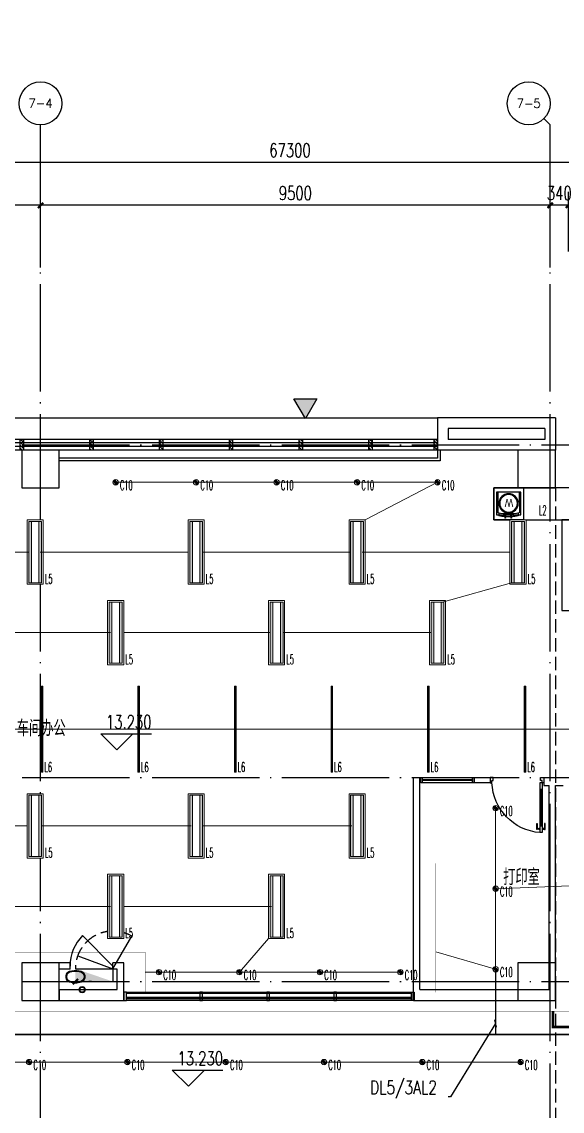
# Model space of a CAD drawing. Extents: x -621157 to 1764546, y -106808 to 741893.
# Drawn here: x 569219 to 579293, y 90920 to 111214 of the extents above; entities that cross this region are included whole.
import ezdxf
from ezdxf import colors
from ezdxf.entities.mleader import LeaderData, LeaderLine
from ezdxf.enums import TextEntityAlignment as Align
from ezdxf.math import Vec2, Vec3
from ezdxf.xclip import XClip

# ---------------------------------------------------------------- set-up
doc = ezdxf.new("R2010")
doc.units = 0
doc.header["$LTSCALE"] = 1000
doc.header["$MEASUREMENT"] = 0
doc.header["$XCLIPFRAME"] = 0
for name, pattern in [('DOT', [6.35, 0, -6.35]), ('XREF-A-101-平面图_t3$0$__DASH', [0.35, 0.25, -0.1]), ('XREF-A-101-平面图_t3$0$DASH', [0.35, 0.25, -0.1]), ('XREF-A-101-平面图_t3$0$DOTE', [2.42, 2, -0.2, 0.02, -0.2])]:
    doc.linetypes.add(name, pattern=pattern)
for name, color, linetype in [('0-底图', 7, 'Continuous'), ('AXIS_TEXT', 7, 'Continuous'), ('WIRE-照明', 4, 'Continuous'), ('XREF-A-101-平面图_t3$0$A-COLUMN', 8, 'Continuous'), ('XREF-A-101-平面图_t3$0$A-CURTWALL', 8, 'Continuous'), ('XREF-A-101-平面图_t3$0$A-DIM_ELEV', 8, 'Continuous'), ('XREF-A-101-平面图_t3$0$A-DOTE', 8, 'Continuous'), ('XREF-A-101-平面图_t3$0$A-GROUND', 8, 'Continuous'), ('XREF-A-101-平面图_t3$0$A-RAIL', 8, 'Continuous'), ('XREF-A-101-平面图_t3$0$A-ROOM-CH', 8, 'Continuous'), ('XREF-A-101-平面图_t3$0$A-SEE', 8, 'Continuous'), ('XREF-A-101-平面图_t3$0$A-WALL-FILL', 8, 'Continuous'), ('XREF-A-101-平面图_t3$0$A-WINDOW', 8, 'Continuous'), ('XREF-A-101-平面图_t3$0$AXIS', 8, 'Continuous'), ('XREF-A-101-平面图_t3$0$DOOR-INF', 8, 'Continuous'), ('XREF-A-101-平面图_t3$0$F-B-INF', 8, 'Continuous'), ('XREF-A-101-平面图_t3$0$F-L-INF', 8, 'Continuous'), ('XREF-A-101-平面图_t3$0$GLASS WALL-INF', 8, 'Continuous'), ('XREF-A-101-平面图_t3$0$I-WALL-GYPSUM', 8, 'Continuous'), ('XREF-A-101-平面图_t3$0$I-玻璃隔断', 8, 'Continuous'), ('XREF-A-101-平面图_t3$0$P-EQUIPMENT', 8, 'Continuous'), ('XREF-A-101-平面图_t3$0$PARTITION-INF', 8, 'Continuous'), ('XREF-A-101-平面图_t3$0$PUB_HATCH', 8, 'Continuous'), ('XREF-A-101-平面图_t3$0$PUB_TEXT', 8, 'Continuous'), ('XREF-A-101-平面图_t3$0$水-尺寸', 8, 'Continuous')]:
    doc.layers.add(name, color=color, linetype=linetype)
doc.layers.add('00-dali线', color=3, linetype='Continuous', true_color=0x00ff00)
for name, color, linetype, lineweight in [('00-照明回路线', 6, 'Continuous', 0), ('CEILING-INF', 4, 'Continuous', 0), ('LIGHT-INF', 6, 'Continuous', 0)]:
    doc.layers.add(name, color=color, linetype=linetype, lineweight=lineweight)
doc.styles.add('COMPLEX', font='COMPLEX')
doc.styles.add('E-FST', font='txt.shx', dxfattribs={"width": 0.75, "height": 250, "bigfont": '@@gbcbig.shx'})
doc.styles.add('INF DIM', font='SIMPLEX.SHX', dxfattribs={"width": 0.7, "bigfont": 'hztxt.shx'})
doc.styles.get("Standard").update_dxf_attribs({"font": 'romans.shx', "bigfont": 'HZDXC.SHX'})
doc.styles.add('XREF-A-101-平面图_t3$0$-HZDXCROMANS', font='ROMANS.shx', dxfattribs={"bigfont": 'HZDXC.shx'})
doc.styles.add('XREF-A-101-平面图_t3$0$69F Layout plan$0$Standard', font='arial.ttf', dxfattribs={"width": 0.8})
doc.styles.add('XREF-A-101-平面图_t3$0$A-AXIS-LABEL', font='COMPLEX', dxfattribs={"bigfont": 'GBCBIG'})
doc.styles.add('XREF-A-101-平面图_t3$0$A-DIM_T3', font='SIMPLEX', dxfattribs={"width": 0.705882, "bigfont": 'GBCBIG'})
doc.styles.add('XREF-A-101-平面图_t3$0$A-STANDARD', font='SIMPLEX', dxfattribs={"bigfont": 'GBCBIG'})
doc.linetypes.add('LED', pattern='A,6,-3.5,["LED",Standard,S=2.54,R=0,X=-2.54,Y=-1.27],-4.8', length=14.3)
doc.dimstyles.get("Standard").update_dxf_attribs({"dimscale": 100, "dimtxt": 3.5, "dimasz": 1, "dimexe": 2.5, "dimexo": 3, "dimgap": 1.5, "dimtad": 1, "dimdec": 0, "dimzin": 0, "dimdsep": 46, "dimtxsty": 'Standard', "dimblk": 'ARCHTICK', "dimcen": 0.09, "dimadec": 0, "dimazin": 0, "dimtfac": 1, "dimtdec": 0, "dimtix": 1, "dimtmove": 2, "dimatfit": 3, "dimfxl": 0, "dimtolj": 1, "dimtzin": 0, "dimarcsym": 0})
doc.dimstyles.new('XREF-A-101-平面图_t3$0$A-DIM-100', dxfattribs={"dimscale": 100, "dimtxt": 2.55, "dimasz": 1, "dimexe": 2.5, "dimexo": 3, "dimgap": 1, "dimtad": 1, "dimdec": 0, "dimzin": 0, "dimdsep": 46, "dimtxsty": 'XREF-A-101-平面图_t3$0$A-DIM_T3', "dimblk": 'XREF-A-101-平面图_t3$0$_ArchTick', "dimcen": 0.09, "dimclrt": 7, "dimazin": 2, "dimtfac": 1, "dimtdec": 0, "dimtix": 1, "dimtmove": 2, "dimatfit": 3, "dimfxl": 0, "dimtolj": 1, "dimtzin": 0, "dimarcsym": 0})

# ---------------------------------------------------------------- blocks, each defined once
blk = doc.blocks.new('XREF-A-101-平面图_t3$0$柱网3F')
at = {"layer": 'XREF-A-101-平面图_t3$0$A-COLUMN'}
for points in [[(28150, -800), (28850, -800), (28850, -100), (28150, -100)], [(37400, -800), (38100, -800), (38100, -100), (37400, -100)], [(28150, -10350), (28850, -10350), (28850, -9650), (28150, -9650)], [(37400, -10350), (38100, -10350), (38100, -9650), (37400, -9650)]]:
    blk.add_lwpolyline(points, close=True, dxfattribs=at)
blk = doc.blocks.new('XREF-A-101-平面图_t3$0$G$C869EB286')
at = {"layer": 'XREF-A-101-平面图_t3$0$A-WINDOW'}
h = blk.add_hatch(dxfattribs=at)
h.set_pattern_fill('ANSI31', color=256, scale=25)
h.set_pattern_definition([(45, (-143.957, -89940), (-28.0633, 28.0633), [])])
h.paths.add_polyline_path([(0, 60), (200, 60), (200, 0), (0, 0)])
blk.add_lwpolyline([(0, 60), (200, 60), (200, 0), (0, 0)], close=True, dxfattribs=at)
blk = doc.blocks.new('XREF-A-101-平面图_t3$0$ROOM')
at = {"layer": 'XREF-A-101-平面图_t3$0$A-ROOM-CH', "style": 'XREF-A-101-平面图_t3$0$-HZDXCROMANS', "width": 0.6}
for tag, p in [('中文房间名称', (0, -1000)), ('英文房间名称', (0, -1500))]:
    blk.add_attdef(tag, text='', height=300, dxfattribs=at).set_placement(p, align=Align.CENTER)
blk = doc.blocks.new('_ArchTick')
at = {"color": 0, "linetype": 'ByBlock', "const_width": 0.4}
blk.add_lwpolyline([(-0.5, -0.5), (0.5, 0.5)], dxfattribs=at)
blk = doc.blocks.new('*D25423')
at = {"layer": 'Defpoints', "color": 0}
blk.add_point((0, 0), dxfattribs=at)
blk.add_point((0, 0), dxfattribs=at)
blk.add_point((0, 0), dxfattribs=at)
blk.add_point((0, 0), dxfattribs=at)
at = {"layer": 'XREF-A-101-平面图_t3$0$水-尺寸', "color": 0, "linetype": 'ByBlock', "lineweight": -2}
blk.add_line((0, 300), (0, 250), dxfattribs=at)
blk.add_line((0, 300), (0, 250), dxfattribs=at)
blk.add_arc((0, 0), 0, 180, 180, dxfattribs=at)
at = {"layer": 'XREF-A-101-平面图_t3$0$水-尺寸', "color": 0, "linetype": 'ByBlock', "lineweight": -2, "xscale": 100, "yscale": 100, "zscale": 100}
for rotation in [90, 90.00000000000001]:
    blk.add_blockref('_ArchTick', (0, 0), dxfattribs=dict(at, rotation=rotation))
at = {"layer": 'XREF-A-101-平面图_t3$0$水-尺寸', "color": 0, "insert": (0, 0), "char_height": 350, "attachment_point": 5}
blk.add_mtext('\\A1;0%%d', dxfattribs=at)
blk = doc.blocks.new('XREF-A-101-平面图_t3$0$_ArchTick')
at = {"color": 0, "linetype": 'ByBlock', "const_width": 0.4}
blk.add_lwpolyline([(-0.5, -0.5), (0.5, 0.5)], dxfattribs=at)
blk = doc.blocks.new('*D25498')
at = {"layer": 'Defpoints', "color": 0}
for p in [(38000, 44460), (38000, 43300), (38340, 43300)]:
    blk.add_point(p, dxfattribs=at)
at = {"layer": 'XREF-A-101-平面图_t3$0$AXIS', "color": 0, "lineweight": -2}
for p, q in [((38000, 43600), (38000, 44710)), ((38340, 43600), (38340, 44710)), ((38000, 44460), (37900, 44460)), ((38340, 44460), (38000, 44460)), ((38340, 44460), (38440, 44460))]:
    blk.add_line(p, q, dxfattribs=at)
at = {"layer": 'XREF-A-101-平面图_t3$0$AXIS', "color": 0, "linetype": 'ByBlock', "lineweight": -2, "xscale": 100, "yscale": 100, "zscale": 100}
blk.add_blockref('XREF-A-101-平面图_t3$0$_ArchTick', (38000, 44460), dxfattribs=at)
at = {"layer": 'XREF-A-101-平面图_t3$0$AXIS', "color": 0, "linetype": 'ByBlock', "lineweight": -2, "xscale": 100, "yscale": 100, "zscale": 100, "rotation": 180}
blk.add_blockref('XREF-A-101-平面图_t3$0$_ArchTick', (38340, 44460), dxfattribs=at)
at = {"layer": 'XREF-A-101-平面图_t3$0$AXIS', "color": 7, "insert": (38170, 44687), "char_height": 255, "attachment_point": 5, "style": 'XREF-A-101-平面图_t3$0$A-DIM_T3'}
blk.add_mtext('\\A1;340', dxfattribs=at)
blk = doc.blocks.new('*D25499')
at = {"layer": 'Defpoints', "color": 0}
for p in [(28500, 44460), (28500, 43300), (38000, 43300)]:
    blk.add_point(p, dxfattribs=at)
at = {"layer": 'XREF-A-101-平面图_t3$0$AXIS', "color": 0, "lineweight": -2}
for p, q in [((28500, 43600), (28500, 44710)), ((38000, 43600), (38000, 44710)), ((38000, 44460), (28500, 44460))]:
    blk.add_line(p, q, dxfattribs=at)
at = {"layer": 'XREF-A-101-平面图_t3$0$AXIS', "color": 0, "linetype": 'ByBlock', "lineweight": -2, "xscale": 100, "yscale": 100, "zscale": 100, "rotation": 180}
blk.add_blockref('XREF-A-101-平面图_t3$0$_ArchTick', (28500, 44460), dxfattribs=at)
at = {"layer": 'XREF-A-101-平面图_t3$0$AXIS', "color": 0, "linetype": 'ByBlock', "lineweight": -2, "xscale": 100, "yscale": 100, "zscale": 100}
blk.add_blockref('XREF-A-101-平面图_t3$0$_ArchTick', (38000, 44460), dxfattribs=at)
at = {"layer": 'XREF-A-101-平面图_t3$0$AXIS', "color": 7, "insert": (33250, 44687), "char_height": 255, "attachment_point": 5, "style": 'XREF-A-101-平面图_t3$0$A-DIM_T3'}
blk.add_mtext('\\A1;9500', dxfattribs=at)
blk = doc.blocks.new('*D25500')
at = {"layer": 'Defpoints', "color": 0}
for p in [(19000, 44460), (19000, 43300), (28500, 43300)]:
    blk.add_point(p, dxfattribs=at)
at = {"layer": 'XREF-A-101-平面图_t3$0$AXIS', "color": 0, "lineweight": -2}
for p, q in [((19000, 43600), (19000, 44710)), ((28500, 43600), (28500, 44710)), ((28500, 44460), (19000, 44460))]:
    blk.add_line(p, q, dxfattribs=at)
at = {"layer": 'XREF-A-101-平面图_t3$0$AXIS', "color": 0, "linetype": 'ByBlock', "lineweight": -2, "xscale": 100, "yscale": 100, "zscale": 100, "rotation": 180}
blk.add_blockref('XREF-A-101-平面图_t3$0$_ArchTick', (19000, 44460), dxfattribs=at)
at = {"layer": 'XREF-A-101-平面图_t3$0$AXIS', "color": 0, "linetype": 'ByBlock', "lineweight": -2, "xscale": 100, "yscale": 100, "zscale": 100}
blk.add_blockref('XREF-A-101-平面图_t3$0$_ArchTick', (28500, 44460), dxfattribs=at)
at = {"layer": 'XREF-A-101-平面图_t3$0$AXIS', "color": 7, "insert": (23750, 44687), "char_height": 255, "attachment_point": 5, "style": 'XREF-A-101-平面图_t3$0$A-DIM_T3'}
blk.add_mtext('\\A1;9500', dxfattribs=at)
blk = doc.blocks.new('_AXISO')
blk.add_circle((0, 0), 0.5)
at = {"layer": 'AXIS_TEXT', "style": 'COMPLEX'}
blk.add_attdef('A', text='', height=0.56, dxfattribs=at).set_placement((-0.25, -0.28), (0.25, -0.28), align=Align.FIT)
blk = doc.blocks.new('*D25505')
at = {"layer": 'Defpoints', "color": 0}
for p in [(-500, 45260), (-500, 43300), (66800, 43300)]:
    blk.add_point(p, dxfattribs=at)
at = {"layer": 'XREF-A-101-平面图_t3$0$AXIS', "color": 0, "lineweight": -2}
for p, q in [((-500, 43600), (-500, 45510)), ((66800, 43600), (66800, 45510)), ((66800, 45260), (-500, 45260))]:
    blk.add_line(p, q, dxfattribs=at)
at = {"layer": 'XREF-A-101-平面图_t3$0$AXIS', "color": 0, "linetype": 'ByBlock', "lineweight": -2, "xscale": 100, "yscale": 100, "zscale": 100, "rotation": 180}
blk.add_blockref('XREF-A-101-平面图_t3$0$_ArchTick', (-500, 45260), dxfattribs=at)
at = {"layer": 'XREF-A-101-平面图_t3$0$AXIS', "color": 0, "linetype": 'ByBlock', "lineweight": -2, "xscale": 100, "yscale": 100, "zscale": 100}
blk.add_blockref('XREF-A-101-平面图_t3$0$_ArchTick', (66800, 45260), dxfattribs=at)
at = {"layer": 'XREF-A-101-平面图_t3$0$AXIS', "color": 7, "insert": (33150, 45487), "char_height": 255, "attachment_point": 5, "style": 'XREF-A-101-平面图_t3$0$A-DIM_T3'}
blk.add_mtext('\\A1;67300', dxfattribs=at)
blk = doc.blocks.new('*U25335')
at = {"color": 1}
for p, q in [((1428, 12830), (1428, 7514)), ((1433, 12830), (1433, 7514)), ((1438, 12830), (1438, 7514)), ((1443, 12830), (1443, 7514)), ((1448, 12830), (1448, 7514)), ((1453, 12830), (1453, 7514)), ((1429, 7513), (1428, 7514)), ((1429, 7513), (1432, 7513)), ((1433, 7514), (1432, 7513)), ((1433, 7514), (1438, 7514)), ((1439, 7513), (1438, 7514)), ((1439, 7513), (1442, 7513)), ((1443, 7514), (1442, 7513)), ((1443, 7514), (1448, 7514)), ((1449, 7513), (1448, 7514)), ((1449, 7513), (1452, 7513)), ((1453, 7514), (1452, 7513))]:
    blk.add_line(p, q, dxfattribs=at)
blk = doc.blocks.new('*U25336')
at = {"color": 1}
for p, q in [((3016, 1134), (3015, 1133)), ((3015, 1133), (3015, 1129)), ((3016, 1128), (3015, 1129)), ((8332, 1134), (3016, 1134)), ((8332, 1128), (3016, 1128))]:
    blk.add_line(p, q, dxfattribs=at)
blk = doc.blocks.new('*U25346')
at = {"layer": 'XREF-A-101-平面图_t3$0$PARTITION-INF', "color": 8}
for p, q in [((-18931, 43130), (-17988, 43130)), ((-17988, 43030), (-18931, 43030))]:
    blk.add_line(p, q, dxfattribs=at)
at = {"layer": 'XREF-A-101-平面图_t3$0$PARTITION-INF', "color": 5}
for p, q in [((-17988, 43085), (-18931, 43085)), ((-17988, 43075), (-18931, 43075))]:
    blk.add_line(p, q, dxfattribs=at)
for points in [[(-18956, 43130), (-18931, 43130), (-18931, 43030), (-18956, 43030)], [(-17988, 43130), (-17963, 43130), (-17963, 43030), (-17988, 43030)]]:
    blk.add_lwpolyline(points, close=True, dxfattribs=at)
blk = doc.blocks.new('XREF-A-101-平面图_t3$0$A$C4A4B287C')
at = {"layer": 'XREF-A-101-平面图_t3$0$GLASS WALL-INF', "elevation": -1}
blk.add_lwpolyline([(100, 300), (100, 0), (0, 0), (0, 300)], close=True, dxfattribs=at)
blk = doc.blocks.new('XREF-A-101-平面图_t3$0$EW23')
at = {"color": 5}
for p, q in [((7205, 24900, 0), (7205, 23970, 0)), ((7205, 24900, 0), (7245, 24900, 0)), ((7245, 24780, 0), (7205, 24780, 0)), ((7245, 24900, 0), (7245, 23970, 0)), ((7205, 24090, 0), (7246, 24090, 0)), ((7205, 23970, 0), (7245, 23970, 0))]:
    blk.add_line(p, q, dxfattribs=at)
at = {"color": 5, "elevation": 0}
for points in [[(7215, 24995), (7175, 24995), (7175, 24895), (7205, 24895), (7205, 24940), (7233, 24940), (7233, 24985), (7233, 24995), (7215, 24995)], [(8135, 24995), (8175, 24995), (8175, 24895), (8140, 24895), (8140, 24940), (8117, 24940), (8117, 24985), (8117, 24995), (8135, 24995)]]:
    blk.add_lwpolyline(points, close=True, dxfattribs=at)
at = {"color": 8, "elevation": 0}
for points in [[(7228, 24780), (7228, 24090)], [(7160, 24035), (7160, 24026), (7150, 24026), (7150, 24140), (7160, 24140), (7160, 24045)], [(7296, 24035), (7296, 24026), (7306, 24026), (7306, 24140), (7296, 24140), (7296, 24045)]]:
    blk.add_lwpolyline(points, dxfattribs=at)
for points in [[(7200, 24035), (7154, 24035), (7154, 24045), (7200, 24045)], [(7205, 24021), (7200, 24021), (7200, 24059), (7205, 24059)], [(7246, 24021), (7256, 24021), (7256, 24059), (7246, 24059)], [(7256, 24035), (7302, 24035), (7302, 24045), (7256, 24045)]]:
    blk.add_lwpolyline(points, close=True, dxfattribs=at)
at = {"color": 8}
blk.add_arc((7172, 24936, 0), 969, 274.4003, 357.8611, dxfattribs=at)
blk = doc.blocks.new('XREF-A-101-平面图_t3$0$G$C5C507F0A')
at = {"layer": 'XREF-A-101-平面图_t3$0$I-玻璃隔断'}
for points in [[(30000, -10250), (30000, -10100), (29950, -10100), (29950, -10250)], [(30000, -10250), (30000, -10100), (35317, -10100), (35317, -10250)], [(31417, -10250), (31417, -10100), (31367, -10100), (31367, -10250)], [(32667, -10250), (32667, -10100), (32617, -10100), (32617, -10250)], [(33917, -10250), (33917, -10100), (33867, -10100), (33867, -10250)], [(35317, -10250), (35317, -10100), (35367, -10100), (35367, -10250)]]:
    blk.add_lwpolyline(points, close=True, dxfattribs=at)
at = {"layer": 'XREF-A-101-平面图_t3$0$DOOR-INF', "rotation": 89.99999999968202}
blk.add_blockref('XREF-A-101-平面图_t3$0$A$C4A4B287C', (36780, -6200, 1), dxfattribs=at)
at = {"layer": 'XREF-A-101-平面图_t3$0$DOOR-INF', "xscale": -1}
blk.add_blockref('XREF-A-101-平面图_t3$0$EW23', (44955, -31095, 1), dxfattribs=at)
at = {"layer": 'XREF-A-101-平面图_t3$0$I-玻璃隔断', "color": 1}
blk.add_blockref('*U25336', (26985, -11249), dxfattribs=at)
at = {"layer": 'XREF-A-101-平面图_t3$0$I-玻璃隔断', "color": 1, "xscale": -1, "rotation": 270}
blk.add_blockref('*U25335', (22487, -11652), dxfattribs=at)
at = {"layer": 'XREF-A-101-平面图_t3$0$PARTITION-INF'}
blk.add_blockref('*U25346', (54443, -49230), dxfattribs=at)
blk = doc.blocks.new('XREF-A-101-平面图_t3$0$A$C2C206FAC')
for p, q in [((0, 485), (400, 485)), ((0, 485), (0, 98)), ((400, 485), (400, 98)), ((20, 94), (20, 44)), ((148, 50), (145, 0)), ((145, 0), (160, 0)), ((148, 50), (150, 50)), ((155, 50), (157, 50)), ((157, 50), (160, 0)), ((260, 50), (257, 0)), ((257, 0), (272, 0)), ((260, 50), (262, 50)), ((267, 50), (269, 50)), ((269, 50), (272, 0)), ((380, 94), (380, 44))]:
    blk.add_line(p, q)
for centre, radius in [((200, 278), 179), ((200, 278), 164), ((153, 50), 2.6), ((265, 50), 2.6)]:
    blk.add_circle(centre, radius)
for centre, radius, start, end in [((200, 1084), 1006, 258.547, 281.4897), ((200, 1084), 1056, 260.1999, 267.1079), ((152, 54), 10.9, 296.6275, 243.5797), ((200, 1084), 1056, 267.7307, 273.2177), ((265, 54), 10.9, 296.6275, 243.5797), ((200, 1084), 1056, 273.8352, 279.8368)]:
    blk.add_arc(centre, radius, start, end)
at = {"insert": (1123, 210), "char_height": 150, "width": 1952.54, "attachment_point": 1, "rotation": 180, "style": 'XREF-A-101-平面图_t3$0$69F Layout plan$0$Standard'}
blk.add_mtext('\\pxi5.6747;W', dxfattribs=at)
blk = doc.blocks.new('XREF-A-101-平面图_t3$0$yuouioui')
at = {"linetype": 'XREF-A-101-平面图_t3$0$__DASH', "ltscale": 1000}
blk.add_lwpolyline([(300666, 20452), (301087, 20452), (301087, 20000), (300666, 20000)], close=True, dxfattribs=at)
at = {"linetype": 'XREF-A-101-平面图_t3$0$__DASH', "ltscale": 1000, "rotation": 89.98165643611132}
blk.add_blockref('XREF-A-101-平面图_t3$0$A$C2C206FAC', (301151, 20026), dxfattribs=at)
blk = doc.blocks.new('XREF-A-101-平面图_t3$0$G$CA7BD363D')
at = {"layer": 'XREF-A-101-平面图_t3$0$F-B-INF'}
for points in [[(-1870, -600), (0, -600), (0, 0), (-1870, 0)], [(-1870, 0), (-1320, 0), (-1320, -600), (-1870, -600)], [(0, -2289), (0, -600), (-600, -600), (-600, -2289)]]:
    blk.add_lwpolyline(points, close=True, dxfattribs=at)
at = {"layer": 'XREF-A-101-平面图_t3$0$F-L-INF', "ltscale": 0.15, "xscale": -1, "rotation": 89.99999999999999}
blk.add_blockref('XREF-A-101-平面图_t3$0$yuouioui', (18631, 300582), dxfattribs=at)
blk = doc.blocks.new('XREF-A-101-平面图_t3$0$bz1')
at = {"layer": 'XREF-A-101-平面图_t3$0$PUB_HATCH'}
h = blk.add_hatch(color=1, dxfattribs=at)
h.dxf.hatch_style = 1
h.paths.add_polyline_path([(4866032, -641203), (4865818, -641573), (4866245, -641573)])
at = {"layer": 'XREF-A-101-平面图_t3$0$PUB_TEXT', "color": 1}
blk.add_lwpolyline([(4866032, -641203), (4865818, -641573), (4866245, -641573)], close=True, dxfattribs=at)
blk = doc.blocks.new('XREF-A-101-平面图_t3$0$G$C34B60025')
at = {"xscale": -1, "rotation": 180}
blk.add_blockref('XREF-A-101-平面图_t3$0$bz1', (-4832696, -540615), dxfattribs=at)
blk = doc.blocks.new('XREF-A-101-平面图_t3$0$DOOR2DLIB$SYSLIB$00000101')
at = {"color": 0}
blk.add_line((0.5, 0), (-0.207, 0.707), dxfattribs=at)
blk.add_arc((0.5, 0), 1, 135, 180, dxfattribs=at)
blk = doc.blocks.new('A$C73cf2add')
at = {"linetype": 'DOT'}
blk.add_wipeout([(-150, 600), (150, 600), (150, -600), (-150, -600)], dxfattribs=at).dxf.layer = 'LIGHT-INF'
at = {"layer": 'LIGHT-INF'}
h = blk.add_hatch(color=256, dxfattribs=at)
h.dxf.hatch_style = 1
h.paths.add_polyline_path([(-120, 570), (-70, 570), (-70, -570), (-120, -570)])
h = blk.add_hatch(color=256, dxfattribs=at)
h.dxf.hatch_style = 1
h.paths.add_polyline_path([(70, 570), (120, 570), (120, -570), (70, -570)])
for points in [[(-150, 600), (150, 600), (150, -600), (-150, -600)], [(-120, 570), (120, 570), (120, -570), (-120, -570)], [(-120, 570), (-70, 570), (-70, -570), (-120, -570)], [(70, 570), (120, 570), (120, -570), (70, -570)]]:
    blk.add_lwpolyline(points, close=True, dxfattribs=at)
at = {"layer": 'LIGHT-INF', "style": 'INF DIM', "width": 0.5}
blk.add_text('L5', height=180, dxfattribs=at).set_placement((181, -588))
blk = doc.blocks.new('A$C43fcb5d1')
at = {"linetype": 'DOT'}
blk.add_wipeout([(-15, 0), (15, 0), (15, -1600), (-15, -1600)], dxfattribs=at).dxf.layer = 'CEILING-INF'
at = {"layer": 'LIGHT-INF'}
h = blk.add_hatch(dxfattribs=at)
h.set_pattern_fill('ANSI37', color=256, scale=5)
h.set_pattern_definition([(45, (-3e-11, -800), (-11.22532, 11.22532), []), (135, (-3e-11, -800), (-11.22532, -11.22532), [])])
h.paths.add_polyline_path([(-10, -5), (10, -5), (10, -1595), (-10, -1595)])
for points in [[(-15, 0), (15, 0), (15, -1600), (-15, -1600)], [(-10, -5), (10, -5), (10, -1595), (-10, -1595)]]:
    blk.add_lwpolyline(points, close=True, dxfattribs=at)
at = {"layer": 'LIGHT-INF', "style": 'INF DIM', "width": 0.5}
blk.add_text('L6', height=180, dxfattribs=at).set_placement((42, -1594))
blk = doc.blocks.new('*U23677')
h = blk.add_hatch(color=8)
h.dxf.hatch_style = 1
h.paths.add_polyline_path([(-50, 0), (-24, 0, -0.414214), (0, 24), (0, 50, 0.414214)])
h.paths.add_polyline_path([(0, -24), (0, -50, 0.414214), (50, 0), (24, 0, -0.414214)])
at = {"color": 8}
for points in [[(50, 0), (-50, 0)], [(0, 50), (0, -50)]]:
    blk.add_lwpolyline(points, dxfattribs=at)
blk.add_circle((0, 0), 50)
blk.add_circle((0, 0), 24.5, dxfattribs=at)
at = {"style": 'INF DIM', "width": 0.5}
blk.add_text('C10', height=180, dxfattribs=at).set_placement((81, -144))
blk = doc.blocks.new('*U24686')
h = blk.add_hatch(color=8)
h.dxf.hatch_style = 1
h.paths.add_polyline_path([(-50, 0), (-24, 0, -0.414214), (0, 24), (0, 50, 0.414214)])
h.paths.add_polyline_path([(0, -24), (0, -50, 0.414214), (50, 0), (24, 0, -0.414214)])
at = {"color": 8}
for points in [[(50, 0), (-50, 0)], [(0, 50), (0, -50)]]:
    blk.add_lwpolyline(points, dxfattribs=at)
blk.add_circle((0, 0), 50)
blk.add_circle((0, 0), 24.5, dxfattribs=at)
at = {"style": 'INF DIM', "width": 0.5}
blk.add_text('C10', height=180, dxfattribs=at).set_placement((81, -144))
blk = doc.blocks.new('G$CB0A4FAF5')
at = {"layer": 'LIGHT-INF', "color": 6, "linetype": 'LED', "ltscale": 0.05, "const_width": 5}
for points in [[(35868, -10200), (35868, -7800)], [(26850, -10200), (26850, -9450), (30450, -9450), (30450, -10200)]]:
    blk.add_lwpolyline(points, dxfattribs=at)
at = {"layer": 'CEILING-INF', "color": 8}
for p in [(28530, -4500), (30330, -4500), (32130, -4500), (33930, -4500), (35730, -4500), (37530, -4500)]:
    blk.add_blockref('A$C43fcb5d1', p, dxfattribs=at)
at = {"layer": 'LIGHT-INF', "color": 6}
for name, p in [('*U24686', (29900, -700)), ('*U24686', (31400, -700)), ('*U24686', (32900, -700)), ('*U24686', (34400, -700)), ('*U24686', (35900, -700)), ('A$C73cf2add', (28400, -2000)), ('A$C73cf2add', (31400, -2000)), ('A$C73cf2add', (34400, -2000)), ('A$C73cf2add', (29900, -3500)), ('A$C73cf2add', (32900, -3500)), ('A$C73cf2add', (35900, -3500)), ('A$C73cf2add', (28400, -7100)), ('A$C73cf2add', (31400, -7100)), ('A$C73cf2add', (34400, -7100)), ('*U23677', (36983, -6770, 0)), ('A$C73cf2add', (29900, -8600)), ('A$C73cf2add', (32900, -8600)), ('*U23677', (36983, -8270, 0)), ('*U23677', (36983, -9770, 0)), ('*U24686', (30708, -9825)), ('*U24686', (32208, -9825)), ('*U24686', (33708, -9825)), ('*U24686', (35208, -9825)), ('*U24686', (28287, -11500)), ('*U24686', (30119, -11500)), ('*U24686', (31952, -11500)), ('*U24686', (33784, -11500)), ('*U24686', (35616, -11500)), ('*U24686', (37448, -11500))]:
    blk.add_blockref(name, p, dxfattribs=at)
at = {"layer": 'LIGHT-INF', "color": 6, "style": 'INF DIM', "width": 0.5}
blk.add_text('L2', height=180, dxfattribs=at).set_placement((37790, -1311))
at = {"layer": 'LIGHT-INF', "color": 6, "linetype": 'LED', "ltscale": 0.05, "const_width": 5}
blk.add_lwpolyline([(5600, -10200), (9150, -10200), (9150, -10550), (57750, -10550), (57750, -10200), (62600, -10200), (62600, -4500)], dxfattribs=at)
at = {"layer": 'LIGHT-INF', "color": 6}
blk.add_blockref('A$C73cf2add', (37400, -2000), dxfattribs=at)
blk = doc.blocks.new('_Oblique')
at = {"color": 0, "linetype": 'ByBlock', "lineweight": -2}
blk.add_line((-0.5, -0.5), (0.5, 0.5), dxfattribs=at)
blk = doc.blocks.new('XREF-A-101-平面图_t3$0$单出口消火栓新')
for p, q in [((-240, 700), (-846.2, 1050)), ((-479.4, 42.2), (-240, 700)), ((-240, 0), (-240, 700)), ((-240, 700), (0, 700))]:
    blk.add_line(p, q)
at = {"color": 0, "linetype": 'XREF-A-101-平面图_t3$0$DASH'}
blk.add_arc((-240, 700), 700, 150, 270, dxfattribs=at)
blk.add_solid([(-240, 0), (0, 0), (0, 700)])
at = {"layer": 'XREF-A-101-平面图_t3$0$水-尺寸', "linetype": 'ByBlock'}
dim = blk.add_angular_dim_3p(base=(0, 0), center=(0, 0), p1=(0, 0), p2=(0, 0), dimstyle='Standard', dxfattribs=at)
dim.commit()
dim.dimension.update_dxf_attribs({"geometry": '*D25423', "text_midpoint": (0, 0)})
blk = doc.blocks.new('XREF-A-101-平面图_t3$0$G$C156FCA62')
at = {"layer": 'XREF-A-101-平面图_t3$0$P-EQUIPMENT', "rotation": 270}
blk.add_blockref('XREF-A-101-平面图_t3$0$单出口消火栓新', (29150, 230000), dxfattribs=at)
blk = doc.blocks.new('XREF-A-101-平面图_t3$0$轴网(3)')
at = {"layer": 'XREF-A-101-平面图_t3$0$A-DOTE', "linetype": 'XREF-A-101-平面图_t3$0$DOTE'}
for p, q in [((28500, -3300), (28500, 43300)), ((38000, -3300), (38000, 43300)), ((-3300, 40000), (69800, 40000)), ((-3300, 33800), (69800, 33800)), ((-3300, 30000), (69800, 30000))]:
    blk.add_line(p, q, dxfattribs=at)
at = {"layer": 'XREF-A-101-平面图_t3$0$AXIS'}
for p, q in [((38000, 45959.5), (37882.8, 46076.7)), ((28500, 43300), (28500, 45959.5)), ((38000, 43300), (38000, 45959.5))]:
    blk.add_line(p, q, dxfattribs=at)
ref = blk.add_blockref('_AXISO', (28500, 46359.5), dxfattribs=dict(at, xscale=800, yscale=800, zscale=800))
ref.add_attrib('A', '7-4', dxfattribs={"color": 7, "height": 163.41, "style": 'XREF-A-101-平面图_t3$0$A-AXIS-LABEL', "width": 0.935484}).set_placement((28274.3, 46277.8), (28725.7, 46277.8), align=Align.FIT)
ref = blk.add_blockref('_AXISO', (37600, 46359.5), dxfattribs=dict(at, xscale=800, yscale=800, zscale=800))
ref.add_attrib('A', '7-5', dxfattribs={"color": 7, "height": 168.54, "style": 'XREF-A-101-平面图_t3$0$A-AXIS-LABEL', "width": 0.933333}).set_placement((37375.3, 46275.2), (37824.7, 46275.2), align=Align.FIT)
for p1, p2, distance, picture, middle in [((66800, 43300), (-500, 43300), -1959.5, '*D25505', (33150, 45487)), ((28500, 43300), (19000, 43300), -1159.5, '*D25500', (23750, 44687)), ((38000, 43300), (28500, 43300), -1159.5, '*D25499', (33250, 44687)), ((38340, 43300), (38000, 43300), -1159.5, '*D25498', (38170, 44687))]:
    dim = blk.add_aligned_dim(p1=p1, p2=p2, distance=distance, dimstyle='XREF-A-101-平面图_t3$0$A-DIM-100', dxfattribs=at)
    dim.commit()
    dim.dimension.update_dxf_attribs({"geometry": picture, "text_midpoint": middle})
blk = doc.blocks.new('XREF-A-101-平面图_t3$0$G$C646F86AA')
at = {"layer": 'XREF-A-101-平面图_t3$0$P-EQUIPMENT', "rotation": 270}
blk.add_blockref('XREF-A-101-平面图_t3$0$单出口消火栓新', (29150, 230000), dxfattribs=at)
blk = doc.blocks.new('XREF-A-101-平面图_t3')
at = {"layer": 'XREF-A-101-平面图_t3$0$A-CURTWALL'}
for p, q in [((235900, 240100), (204800, 240100)), ((235900, 239900), (235900, 240100)), ((235900, 240033), (204800, 240033)), ((235900, 239967), (204800, 239967)), ((235900, 239900), (204800, 239900))]:
    blk.add_line(p, q, dxfattribs=at)
at = {"layer": 'XREF-A-101-平面图_t3$0$A-GROUND', "linetype": 'XREF-A-101-平面图_t3$0$DASH'}
for points in [[(238100, 339200), (238100, 300400)], [(238100, 239200), (238100, 200400)]]:
    blk.add_lwpolyline(points, dxfattribs=at)
at = {"layer": 'XREF-A-101-平面图_t3$0$A-RAIL'}
for points in [[(235950, 239900), (235950, 239700), (228850, 239700)], [(235900, 239900), (235900, 239750), (228850, 239750)]]:
    blk.add_lwpolyline(points, dxfattribs=at)
at = {"layer": 'XREF-A-101-平面图_t3$0$A-SEE'}
blk.add_lwpolyline([(204800, 240500), (235900, 240500)], dxfattribs=at)
at = {"layer": 'XREF-A-101-平面图_t3$0$A-WALL-FILL', "color": 171}
for p, q in [((238100, 240500), (235900, 240500)), ((235900, 240500), (235900, 239900)), ((238100, 240500), (238100, 239900)), ((237900, 240300), (236100, 240300)), ((236100, 240300), (236100, 240100)), ((237900, 240300), (237900, 240100)), ((237900, 240100), (236100, 240100)), ((238100, 239900), (235900, 239900))]:
    blk.add_line(p, q, dxfattribs=at)
for name, p in [('XREF-A-101-平面图_t3$0$G$C156FCA62', (200000, 0)), ('XREF-A-101-平面图_t3$0$G$CA7BD363D', (238820, 239200))]:
    blk.add_blockref(name, p)
at = {"layer": 'XREF-A-101-平面图_t3$0$A-COLUMN'}
blk.add_blockref('XREF-A-101-平面图_t3$0$柱网3F', (200000, 240000), dxfattribs=at)
at = {"layer": 'XREF-A-101-平面图_t3$0$A-DOTE'}
for p in [(200000, 300000), (200000, 200000)]:
    blk.add_blockref('XREF-A-101-平面图_t3$0$轴网(3)', p, dxfattribs=at)
at = {"layer": 'XREF-A-101-平面图_t3$0$A-ROOM-CH'}
ref = blk.add_blockref('XREF-A-101-平面图_t3$0$ROOM', (228513, 235569), dxfattribs=at)
ref.add_attrib('中文房间名称', '车间办公', dxfattribs={"height": 300, "style": 'XREF-A-101-平面图_t3$0$-HZDXCROMANS', "width": 0.8}).set_placement((228513, 234569), align=Align.CENTER)
ref = blk.add_blockref('XREF-A-101-平面图_t3$0$ROOM', (237465, 232796), dxfattribs=at)
ref.add_attrib('中文房间名称', '打印室', dxfattribs={"height": 300, "style": 'XREF-A-101-平面图_t3$0$-HZDXCROMANS', "width": 0.8}).set_placement((237465, 231796), align=Align.CENTER)
at = {"layer": 'XREF-A-101-平面图_t3$0$A-WINDOW', "rotation": 270}
for p in [(228120, 240100), (229420, 240100), (230720, 240100), (232020, 240100), (233320, 240100), (234620, 240100), (235840, 240100)]:
    blk.add_blockref('XREF-A-101-平面图_t3$0$G$C869EB286', p, dxfattribs=at)
blk.add_blockref('XREF-A-101-平面图_t3$0$G$C5C507F0A', (200100, 239900))
at = {"layer": 'XREF-A-101-平面图_t3$0$A-DIM_ELEV'}
for p, q in [((229921, 234316), (229621, 234616)), ((229621, 234616), (230567, 234616)), ((229921, 234316), (230221, 234616)), ((231255, 228051), (230955, 228351)), ((230955, 228351), (231901, 228351)), ((231255, 228051), (231555, 228351))]:
    blk.add_line(p, q, dxfattribs=at)
at = {"layer": 'XREF-A-101-平面图_t3$0$I-WALL-GYPSUM'}
for p, q in [((235450, 229650), (235450, 233800)), ((235450, 233800), (235570, 233800)), ((235570, 229850), (235570, 233800)), ((237880, 233800), (238040, 233800)), ((237880, 233800), (237880, 233650)), ((238040, 233800), (238300, 233800)), ((237880, 233650), (237980, 233650)), ((237980, 229850), (237980, 233650)), ((238100, 229850), (238100, 233650)), ((238100, 233650), (238240, 233650)), ((229050, 230350), (228850, 230350)), ((228850, 230230), (228850, 230350)), ((230050, 230350), (229850, 230350)), ((230050, 229650), (230050, 230350)), ((229050, 230230), (228850, 230230)), ((229930, 230230), (229850, 230230)), ((229930, 229850), (229930, 230230)), ((228850, 229850), (229930, 229850)), ((228850, 229850), (228850, 229650)), ((235570, 229850), (237980, 229850)), ((238100, 229850), (238100, 229650)), ((228850, 229650), (230050, 229650)), ((235450, 229650), (238040, 229650)), ((238040, 229650), (238100, 229650))]:
    blk.add_line(p, q, dxfattribs=at)
for points in [[(229050, 230230), (229050, 230350)], [(229850, 230230), (229850, 230350)]]:
    blk.add_lwpolyline(points, dxfattribs=at)
for name, p in [('XREF-A-101-平面图_t3$0$G$C646F86AA', (200000, 0)), ('XREF-A-101-平面图_t3$0$G$C646F86AA', (200000, 0)), ('XREF-A-101-平面图_t3$0$G$C34B60025', (200100, 139900))]:
    blk.add_blockref(name, p)
at = {"layer": 'XREF-A-101-平面图_t3$0$A-WINDOW', "xscale": -800, "yscale": -800, "zscale": -800, "rotation": 180}
blk.add_blockref('XREF-A-101-平面图_t3$0$DOOR2DLIB$SYSLIB$00000101', (229450, 230290), dxfattribs=at)
at = {"layer": 'XREF-A-101-平面图_t3$0$A-DIM_ELEV', "color": 7, "style": 'XREF-A-101-平面图_t3$0$A-STANDARD', "width": 0.705882}
for p in [(229720, 234706), (231053, 228441)]:
    blk.add_text('13.230', height=255, dxfattribs=at).set_placement(p)
blk = doc.blocks.new('G$C935286FC')
at = {"layer": '00-dali线', "ltscale": 5, "const_width": 50}
blk.add_lwpolyline([(38608, -10450), (38608, -10747), (37752, -10747), (37752, -10450)], dxfattribs=at)
at = {"layer": '00-照明回路线', "ltscale": 5}
for p, q in [((29600, -600), (35600, -600)), ((35600, -600), (34250, -1300)), ((25220, -1900), (27980, -1900)), ((28195, -1900), (30950, -1900)), ((31220, -1900), (33980, -1900)), ((34195, -1900), (36950, -1900)), ((35695, -2830), (36980, -2470)), ((26750, -3400), (29505, -3400)), ((29750, -3400), (32480, -3400)), ((32720, -3400), (35480, -3400)), ((17430, -5200), (53430, -5200)), ((36683, -9670, 0), (36683, -6670, 0)), ((25220, -7000), (27950, -7000)), ((28220, -7000), (31005, -7000)), ((31220, -7000), (34005, -7000)), ((36683, -8170, 0), (38460, -8100)), ((26750, -8500), (29505, -8500)), ((29750, -8500), (32505, -8500)), ((31908, -9725), (32450, -9100)), ((35568, -9348), (36683, -9670, 0)), ((30408, -9725), (30150, -9725)), ((34908, -9725), (30408, -9725)), ((6000, -11400), (37148, -11400))]:
    blk.add_line(p, q, dxfattribs=at)
at = {"layer": 'WIRE-照明'}
blk.add_lwpolyline([(36683, -9670), (36683, -10888)], dxfattribs=at)
at = {"layer": '00-dali线', "ltscale": 5}
ml = blk.add_multileader_mtext('Standard', dxfattribs=at)
ml.set_content('{\\Ftxt,whgtxt|c134;DL5/3AL2}', color=256, style='E-FST')
ml.set_leader_properties(color=256)
ml.set_arrow_properties(name='OBLIQUE')
ml.build(insert=Vec2(0, 0))
ml.multileader.update_dxf_attribs({"text_left_attachment_type": 6, "text_right_attachment_type": 7, "dogleg_length": 40, "arrow_head_size": 100})
ctx = ml.context
ctx.base_point, ctx.char_height, ctx.arrow_head_size, ctx.landing_gap_size, ctx.plane_origin = Vec3(34323, -12046), 250, 100, 20, Vec3(34025, -11955)
ctx.left_attachment, ctx.right_attachment = 6, 7
notes = []
notes.append((ctx, [(0, (1, 1, 0), (35840, -12046), (-1, 0), 40, [(0, [(36683, -10681)], 0, [])])]))
ctx.mtext.insert, ctx.mtext.flow_direction = Vec3(34343, -11746), 5
for ctx, leaders in notes:
    for number, flags, end, landing, length, lines in leaders:
        leader = LeaderData()
        leader.index, (leader.has_last_leader_line, leader.has_dogleg_vector, leader.attachment_direction) = number, flags
        leader.last_leader_point, leader.dogleg_vector, leader.dogleg_length = Vec3(end), Vec3(landing), length
        for number, points, colour, breaks in lines:
            line = LeaderLine()
            line.index, line.vertices, line.color, line.breaks = number, Vec3.list(points), colors.encode_raw_color(colour), breaks
            leader.lines.append(line)
        ctx.leaders.append(leader)

msp = doc.modelspace()

# ---------------------------------------------------------------- block references
at = {"layer": '0-底图'}
ref = msp.add_blockref('XREF-A-101-平面图_t3', (341069, -195468), dxfattribs=at)
XClip(ref).set_block_clipping_path([(188448.3743934482, 326558.5441184833), (279528.158095957, 347442.7434896522)])
ref = msp.add_blockref('XREF-A-101-平面图_t3', (341069, -136665), dxfattribs=at)
XClip(ref).set_block_clipping_path([(188448.3743934482, 226470.899785926), (279528.158095957, 250755.7925836878)])

# ---------------------------------------------------------------- next in the draw order: block references
at = {"layer": 'WIRE-照明'}
msp.add_blockref('G$CB0A4FAF5', (541069, 103335), dxfattribs=at)

# ---------------------------------------------------------------- next in the draw order: linework, layer by layer
msp.add_lwpolyline([(545798, 97271, 30, 30, 0), (545249, 97271, 30, 30, 0.414214), (545199, 97221, 30, 30, 0), (545199, 92397, 30, 30, 0.414214), (545249, 92347, 30, 30, 0), (580767, 92347, 30, 30, 0)], format="xyseb", dxfattribs=at)

# ---------------------------------------------------------------- next in the draw order: block references
msp.add_blockref('G$C935286FC', (541369, 103235), dxfattribs=at)

doc.saveas('drawing.dxf')
